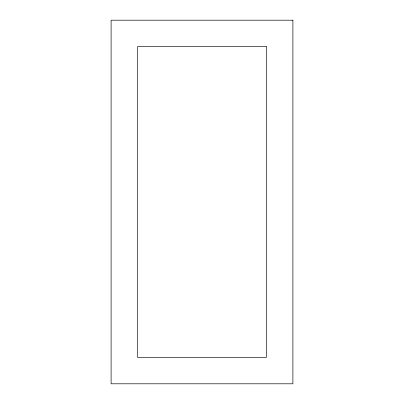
<?xml version="1.0" encoding="UTF-8"?>
<svg xmlns="http://www.w3.org/2000/svg" width="404" height="404" viewBox="0 0 404 404"><rect width="100%" height="100%" fill="white"/><g stroke="black" fill="none" stroke-linecap="round" stroke-linejoin="round"><path stroke-width="0.61" d="M292.9 20.2L111.1 20.2L111.1 383.8L292.9 383.8L292.9 20.2M266.448 46.652L137.552 46.652L137.552 357.348L266.448 357.348L266.448 46.652"/></g></svg>
